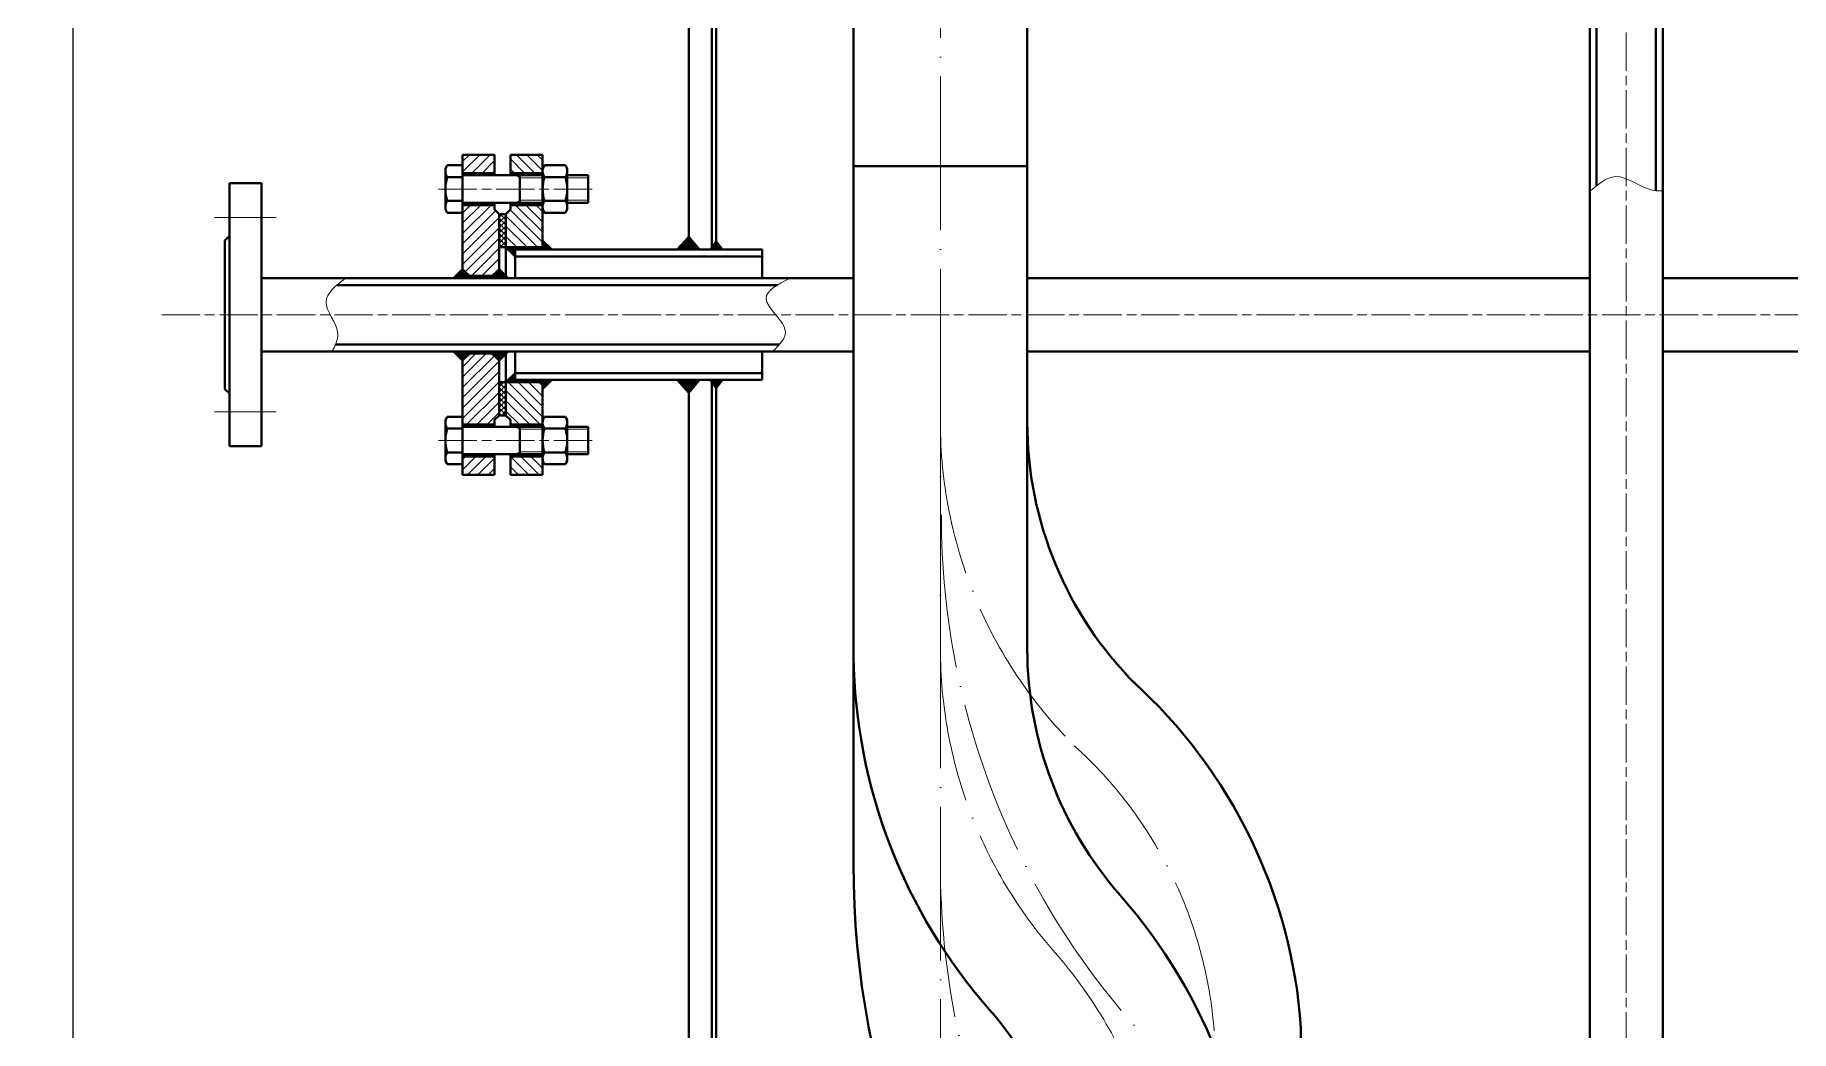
# Model space of a CAD drawing. Header units: millimetres. Extents: x 17368 to 100025, y -24769 to 12950.
# Drawn here: x 64422 to 65190, y 1827 to 2263 of the extents above; entities that cross this region are included whole.
import ezdxf

# ---------------------------------------------------------------- set-up
doc = ezdxf.new("R2010")
doc.units = ezdxf.units.MM
doc.header["$LTSCALE"] = 2.8
for name, pattern in [('ACAD_ISO04W100', [30, 24, -3, 0, -3]), ('AM_ISO08W050', [18, 12, -1.5, 3, -1.5]), ('AM_ISO08W050x2', [9, 6, -0.75, 1.5, -0.75]), ('CENTER2', [28.575, 19.05, -3.175, 3.175, -3.175])]:
    doc.linetypes.add(name, pattern=pattern)
doc.layers.get('0').update_dxf_attribs({"lineweight": 50})
doc.layers.get('Defpoints').update_dxf_attribs({"lineweight": 50})
for name, color, linetype, lineweight in [('AM_0N', 7, 'Continuous', 50), ('AM_4N', 3, 'Continuous', 15), ('AM_7N', 4, 'AM_ISO08W050', 15), ('red', 1, 'ACAD_ISO04W100', 15), ('细实线', 5, 'Continuous', 15)]:
    doc.layers.add(name, color=color, linetype=linetype, lineweight=lineweight)
doc.styles.add('仿宋体', font='', dxfattribs={"width": 0.7, "height": 3.5})
doc.styles.get('仿宋体').set_extended_font_data('FangSong_GB2312')
doc.dimstyles.new('ISO-25', dxfattribs={"dimtxt": 3.5, "dimasz": 2.5, "dimexe": 1.25, "dimexo": 0.625, "dimtad": 1, "dimdsep": 46, "dimtxsty": '仿宋体', "dimcen": 2.5, "dimadec": 0, "dimazin": 0, "dimtfac": 1, "dimtmove": 0, "dimatfit": 1, "dimfxl": 0, "dimarcsym": 0})

# ---------------------------------------------------------------- blocks, each defined once
blk = doc.blocks.new('*D1258')
at = {"layer": 'Defpoints', "color": 0}
for p in [(64336.65, 3764.21), (64832.33, 3764.21), (65063.33, -908.68)]:
    blk.add_point(p, dxfattribs=at)
at = {"layer": '细实线', "color": 0, "lineweight": -2}
for p, q in [((64831.71, 3764.21), (64335.85, 3764.21)), ((64336.65, -906.18), (64336.65, 3761.71)), ((65062.71, -908.68), (64335.85, -908.68))]:
    blk.add_line(p, q, dxfattribs=at)
at = {"layer": '细实线', "color": 0}
for points in [[(64336.23, 3761.71), (64337.06, 3761.71), (64336.65, 3764.21)], [(64336.23, -906.18), (64337.06, -906.18), (64336.65, -908.68)]]:
    blk.add_solid(points, dxfattribs=at)
at = {"layer": '细实线', "color": 0, "insert": (64334.1, 1358.41), "char_height": 3.5, "attachment_point": 5, "rotation": 90, "style": '仿宋体'}
blk.add_mtext('4672.89', dxfattribs=at)
blk = doc.blocks.new('*D1259')
at = {"layer": 'Defpoints', "color": 0, "lineweight": 15}
for p in [(64439.04, 2340.41), (64667.67, 2340.41), (64708.33, -69.59)]:
    blk.add_point(p, dxfattribs=at)
at = {"layer": '细实线', "color": 0, "lineweight": -2}
for p, q in [((64667.05, 2340.41), (64438.24, 2340.41)), ((64439.04, -67.09), (64439.04, 2337.91)), ((64707.71, -69.59), (64438.24, -69.59))]:
    blk.add_line(p, q, dxfattribs=at)
at = {"layer": '细实线', "color": 0, "lineweight": 15}
for points in [[(64438.62, 2337.91), (64439.46, 2337.91), (64439.04, 2340.41)], [(64438.62, -67.09), (64439.46, -67.09), (64439.04, -69.59)]]:
    blk.add_solid(points, dxfattribs=at)
at = {"layer": '细实线', "color": 0, "insert": (64436.49, 1135.41), "char_height": 3.5, "attachment_point": 5, "rotation": 90, "style": '仿宋体'}
blk.add_mtext('2410', dxfattribs=at)
blk = doc.blocks.new('*D1276')
at = {"layer": 'Defpoints', "color": 0, "lineweight": 15}
for p in [(64013.77, 2340.41), (64667.67, 2340.41), (65618.33, -629.98)]:
    blk.add_point(p, dxfattribs=at)
at = {"layer": '细实线', "color": 0, "lineweight": -2}
for p, q in [((64667.05, 2340.41), (64012.97, 2340.41)), ((64013.77, -627.48), (64013.77, 2337.91)), ((65617.71, -629.98), (64012.97, -629.98))]:
    blk.add_line(p, q, dxfattribs=at)
at = {"layer": '细实线', "color": 0, "lineweight": 15}
for points in [[(64013.36, 2337.91), (64014.19, 2337.91), (64013.77, 2340.41)], [(64013.36, -627.48), (64014.19, -627.48), (64013.77, -629.98)]]:
    blk.add_solid(points, dxfattribs=at)
at = {"layer": '细实线', "color": 0, "insert": (64011.22, 855.22), "char_height": 3.5, "attachment_point": 5, "rotation": 90, "style": '仿宋体'}
blk.add_mtext('2970.39', dxfattribs=at)
blk = doc.blocks.new('A$C194C15C4')
at = {"layer": 'AM_0N', "extrusion": (0, 1, 0)}
for p, q in [((9, 0), (-9, 0)), ((9, -10.8), (-9, -10.8))]:
    blk.add_line(p, q, dxfattribs=at)
at = {"layer": 'AM_0N', "extrusion": (-0.5, 0.866025, 0)}
blk.add_line((-10.39, -0.81), (-9, 0), dxfattribs=at)
at = {"layer": 'AM_0N', "extrusion": (1, 0, 0)}
for p, q in [((-10.39, -0.81), (-10.39, -9.99)), ((-5.2, -0.81), (-5.2, -9.99)), ((5.2, -0.81), (5.2, -9.99)), ((10.39, -0.81), (10.39, -9.99))]:
    blk.add_line(p, q, dxfattribs=at)
at = {"layer": 'AM_0N', "extrusion": (0.5, 0.866025, 0)}
blk.add_line((10.39, -0.81), (9, 0), dxfattribs=at)
at = {"layer": 'AM_0N'}
for p, q in [((-10.39, -9.99), (-9, -10.8)), ((10.39, -9.99), (9, -10.8))]:
    blk.add_line(p, q, dxfattribs=at)
for centre, radius, start, end in [((-7.8, -4.6), 4.6, 55.56153, 115.56153), ((0, -17.17), 17.17, 72.38303, 107.61697), ((7.8, -4.6), 4.6, 64.43847, 124.43847), ((-7.8, -6.2), 4.6, 244.43847, 304.43847), ((0, 6.37), 17.17, 252.38303, 287.61697), ((7.8, -6.2), 4.6, 235.56153, 295.56153)]:
    blk.add_arc(centre, radius, start, end, dxfattribs=at)

msp = doc.modelspace()

# ---------------------------------------------------------------- hatches: boundary and pattern name
at = {"layer": '细实线'}
h = msp.add_hatch(dxfattribs=at)
h.set_pattern_fill('ANSI31', color=256, angle=180, style=0)
h.set_pattern_definition([(225, (67103.7413, -62977.9213), (2.24506403, -2.24506403), [])])
h.paths.add_polyline_path([(64623.33118, 2070.41), (64623.33118, 2078.41), (64609.33118, 2078.40995), (64609.33118, 2070.40995)])
h.paths.add_polyline_path([(64609.33118, 2092.40995), (64623.33118, 2092.41), (64623.33118, 2094.41), (64625.33118, 2096.41), (64625.33118, 2120.41003), (64622.33127, 2123.40994), (64612.33118, 2123.40991), (64609.33118, 2120.40991)])
h.paths.add_polyline_path([(64609.33118, 2160.41009), (64612.33137, 2157.40991), (64622.33115, 2157.40994), (64625.33118, 2160.40997), (64625.33118, 2184.41), (64623.33118, 2186.41), (64623.33118, 2188.41), (64609.33118, 2188.40994)])
h.paths.add_polyline_path([(64623.33118, 2202.41), (64623.33118, 2210.41), (64609.33118, 2210.40994), (64609.33118, 2202.40994)])
at = {"layer": '细实线', "linetype": 'Continuous', "lineweight": 15}
h = msp.add_hatch(dxfattribs=at)
h.set_pattern_fill('ANSI31', color=5, angle=90, style=0)
h.set_pattern_definition([(135, (67321.657, -62917.9823), (-2.24506403, -2.24506403), [])])
h.paths.add_polyline_path([(64644.33142, 2092.40995), (64644.33142, 2110.90994), (64628.33142, 2110.91), (64628.33142, 2096.41), (64630.33142, 2094.41), (64630.33142, 2092.41)])
h.paths.add_polyline_path([(64644.33142, 2070.40995), (64644.33142, 2078.40995), (64630.33142, 2078.41), (64630.33142, 2070.41)])
h.paths.add_polyline_path([(64644.33142, 2169.90994), (64644.33142, 2188.40994), (64630.33142, 2188.41), (64630.33142, 2186.41), (64628.33142, 2184.41), (64628.33142, 2169.91)])
h.paths.add_polyline_path([(64644.33142, 2202.40994), (64644.33142, 2210.40994), (64630.33142, 2210.41), (64630.33142, 2202.41)])
h = msp.add_hatch(dxfattribs=at)
h.set_pattern_fill('ANSI37', color=5, scale=0.5, angle=90, style=0)
h.set_pattern_definition([(135, (67103.7413, -62977.9213), (-1.122532015, -1.122532015), []), (225, (67103.7413, -62977.9213), (1.122532015, -1.122532015), [])])
h.paths.add_polyline_path([(64625.33118, 2096.41), (64628.33142, 2096.41), (64628.33142, 2110.90988), (64628.33142, 2110.90988), (64628.3313, 2110.90988), (64625.33118, 2110.90988)])
h.paths.add_polyline_path([(64628.33142, 2184.41), (64625.33118, 2184.41), (64625.33118, 2169.90988), (64628.33142, 2169.90988)])
h = msp.add_hatch(dxfattribs=at)
h.set_pattern_fill('ANSI37', color=5, scale=0.1, style=0)
h.paths.add_polyline_path([(64708.3313, 2174.5419), (64703.186, 2168.91), (64713.026, 2168.91)])
h.paths.add_polyline_path([(64720.3313, 2172.5179), (64717.6199, 2168.91), (64723.0175, 2168.91)])
h.paths.add_polyline_path([(64713.026, 2111.91), (64703.186, 2111.91), (64708.3313, 2106.2781)])
h.paths.add_polyline_path([(64723.0175, 2111.91), (64717.6199, 2111.91), (64720.3313, 2108.3021)])
at = {"layer": '细实线'}
h = msp.add_hatch(dxfattribs=at)
h.set_pattern_fill('ANSI37', color=256, scale=0.1, angle=90, style=0)
h.set_pattern_definition([(135, (67103.7413, -62977.9213), (-0.224506403, -0.224506403), []), (225, (67103.7413, -62977.9213), (0.224506403, -0.224506403), [])])
h.paths.add_polyline_path([(64609.33118, 2120.40991), (64613.33118, 2124.40991), (64605.33118, 2124.40991)])
h.paths.add_polyline_path([(64609.33118, 2160.41009), (64605.33099, 2156.40991), (64613.33137, 2156.40991)])
h.paths.add_polyline_path([(64629.33149, 2156.40991), (64625.33131, 2160.41009), (64621.33112, 2156.40991)])
h.paths.add_polyline_path([(64621.33131, 2124.40991), (64625.33131, 2120.40991), (64629.33131, 2124.40991)])
h.paths.add_polyline_path([(64628.33142, 2110.91), (64632.33131, 2110.90999), (64632.33133, 2114.90991)])
h.paths.add_polyline_path([(64648.33145, 2111.90991), (64644.33142, 2111.90991), (64644.33142, 2107.90985)])
h.paths.add_polyline_path([(64648.33163, 2168.90991), (64644.33142, 2172.91015), (64644.33142, 2168.90991)])
h.paths.add_polyline_path([(64628.33154, 2169.90988), (64632.33133, 2165.91009), (64632.33131, 2169.90987)])

# ---------------------------------------------------------------- linework, layer by layer
for p, q in [((64780.35605, 1895.84956), (64780.35605, 2571.41)), ((64856.3313, 2093.3685), (64856.3313, 2571.41)), ((64708.3313, 2340.41), (64708.3313, 2174.5419)), ((64718.3313, 2335.41), (64718.3313, 2169.85662)), ((64720.3313, 2335.41), (64720.3313, 2172.5179)), ((64780.35605, 2205.41), (64856.3313, 2205.41)), ((64708.3313, 2174.5419), (64703.186, 2168.91)), ((64713.026, 2168.91), (64708.3313, 2174.5419)), ((64717.6199, 2168.91), (64720.3313, 2172.5179)), ((64720.3313, 2172.5179), (64723.0175, 2168.91)), ((64780.35605, 1990.95404), (64780.35605, 2135.4333)), ((64856.3313, 1994.17821), (64856.3313, 2135.4333)), ((64708.3313, 2106.2781), (64703.186, 2111.91)), ((64713.026, 2111.91), (64708.3313, 2106.2781)), ((64717.6199, 2111.91), (64720.3313, 2108.3021)), ((64720.3313, 2108.3021), (64723.0175, 2111.91)), ((64708.3313, 2106.2781), (64708.3313, 1725.8209)), ((64718.3313, 2110.96338), (64718.3313, 1722.87225)), ((64720.3313, 2108.3021), (64720.3313, 1725.8209)), ((64976.05272, -122.41161), (64976.05272, 1828.61261))]:
    msp.add_line(p, q)
for centre, radius, start, end in [((65018.3313, 2093.3685), 162, 180, 225), ((65019.7223, 1994.40764), 239.39116, 180.82661119, 221.30213265), ((65019.7223, 1994.40764), 163.39116, 180.07246596, 221.30213265), ((64751.43171, 1813.08387), 225.15714, 3.95473925, 47.89872007), ((65168.3313, 1900.23214), 388, 180, 222.07502205), ((64717.10203, 1728.84366), 239.22939, 0.05864926, 41.23488694), ((64717.10203, 1728.84366), 163.22939, 0.06394757, 41.23488694)]:
    msp.add_arc(centre, radius, start, end)
at = {"layer": 'AM_0N', "extrusion": (-1, 2.17352e-06, 0)}
for p, q in [((64601.83128, 2186.41008), (64601.83132, 2204.41008)), ((64609.33132, 2205.80506), (64609.33131, 2201.41006)), ((64644.33152, 2186.40999), (64644.33156, 2204.40999)), ((64655.13152, 2186.40996), (64655.13156, 2204.40996)), ((64609.33129, 2189.41006), (64609.33131, 2201.41006)), ((64609.33131, 2201.41006), (64609.33129, 2189.41006)), ((64634.33131, 2201.41001), (64634.33129, 2189.41001)), ((64664.33131, 2201.40994), (64664.33129, 2189.40994)), ((64664.33131, 2200.33641), (64664.33129, 2190.48348)), ((64664.33131, 2200.33641), (64664.33131, 2201.40994)), ((64609.33129, 2189.41006), (64609.33128, 2185.01506)), ((64664.33129, 2189.40994), (64664.33129, 2190.48348))]:
    msp.add_line(p, q, dxfattribs=at)
at = {"layer": 'AM_0N'}
for p, q in [((64602.63673, 2205.80508), (64601.83132, 2204.41008)), ((64654.32616, 2205.80497), (64655.13156, 2204.40996)), ((64602.63668, 2185.01508), (64601.83128, 2186.41008)), ((64654.32611, 2185.01497), (64655.13152, 2186.40996)), ((64602.63659, 2095.80494), (64601.83118, 2094.40994)), ((64602.63659, 2075.01494), (64601.83118, 2076.40994))]:
    msp.add_line(p, q, dxfattribs=at)
at = {"layer": 'AM_0N', "extrusion": (-2.17352e-06, -1, 0)}
for p, q in [((64602.63673, 2205.80508), (64609.33132, 2205.80506)), ((64645.13697, 2205.80499), (64654.32616, 2205.80497)), ((64602.63672, 2200.60893), (64609.33131, 2200.60891)), ((64609.33131, 2201.41006), (64637.58131, 2201.41)), ((64634.33131, 2201.41001), (64632.58131, 2201.41001)), ((64634.33131, 2201.41001), (64644.33155, 2201.40999)), ((64645.13696, 2200.60749), (64654.32615, 2200.60747)), ((64655.13155, 2201.40996), (64664.33131, 2201.40994)), ((64602.63669, 2190.21123), (64609.33129, 2190.21122)), ((64609.33129, 2189.41006), (64637.58129, 2189.41)), ((64634.33129, 2189.41001), (64632.58129, 2189.41001)), ((64634.33129, 2189.41001), (64644.33153, 2189.40999)), ((64645.13693, 2190.21249), (64654.32613, 2190.21247)), ((64655.13153, 2189.40996), (64664.33129, 2189.40994)), ((64602.63668, 2185.01508), (64609.33128, 2185.01506)), ((64645.13692, 2185.01499), (64654.32611, 2185.01497))]:
    msp.add_line(p, q, dxfattribs=at)
at = {"layer": 'AM_0N', "extrusion": (-0.866024, 0.500002, 0)}
msp.add_line((64645.13697, 2205.80499), (64644.33156, 2204.40999), dxfattribs=at)
at = {"layer": 'AM_0N', "extrusion": (-0.866026, -0.499998, 0)}
msp.add_line((64645.13692, 2185.01499), (64644.33152, 2186.40999), dxfattribs=at)
at = {"layer": 'AM_0N', "extrusion": (-1, 6.12303e-17, 0)}
for p, q in [((64601.83118, 2094.40994), (64601.83118, 2076.40994)), ((64609.33118, 2091.40994), (64609.33118, 2095.80494)), ((64609.33118, 2091.40994), (64609.33118, 2079.40994)), ((64609.33118, 2079.40994), (64609.33118, 2091.40994)), ((64634.33118, 2079.40994), (64634.33118, 2091.40994)), ((64664.33118, 2091.40994), (64664.33118, 2090.3364)), ((64664.33118, 2079.40994), (64664.33118, 2091.40994)), ((64664.33118, 2080.48347), (64664.33118, 2090.3364)), ((64609.33118, 2075.01494), (64609.33118, 2079.40994)), ((64664.33118, 2080.48347), (64664.33118, 2079.40994))]:
    msp.add_line(p, q, dxfattribs=at)
at = {"layer": 'AM_0N', "extrusion": (6.12303e-17, 1, 0)}
for p, q in [((64602.63659, 2095.80494), (64609.33118, 2095.80494)), ((64602.63659, 2090.60878), (64609.33118, 2090.60878)), ((64609.33118, 2091.40994), (64637.58118, 2091.40994)), ((64634.33118, 2091.40994), (64632.58118, 2091.40994)), ((64634.33118, 2091.40994), (64644.33142, 2091.40994)), ((64655.13142, 2091.40994), (64664.33118, 2091.40994)), ((64602.63659, 2080.21109), (64609.33118, 2080.21109)), ((64602.63659, 2075.01494), (64609.33118, 2075.01494)), ((64609.33118, 2079.40994), (64637.58118, 2079.40994)), ((64634.33118, 2079.40994), (64632.58118, 2079.40994)), ((64634.33118, 2079.40994), (64644.33142, 2079.40994)), ((64655.13142, 2079.40994), (64664.33118, 2079.40994))]:
    msp.add_line(p, q, dxfattribs=at)
at = {"layer": 'AM_0N'}
for centre, radius, start, end in [((64606.42447, 2203.20699), 4.59315, 154.44674785, 214.44674785), ((64648.92688, 2203.20623), 4.59532, 154.43834487, 214.43834487), ((64650.53624, 2203.20622), 4.59532, 325.56140606, 25.56140606), ((64619.01318, 2195.41004), 17.18188, 162.38740148, 197.61234945), ((64661.50472, 2195.40995), 17.17318, 162.38290663, 197.61684431), ((64637.95836, 2195.41), 17.17318, 342.38290663, 17.61684431), ((64606.42443, 2187.61315), 4.59315, 145.55300308, 205.55300308), ((64648.92685, 2187.61373), 4.59532, 145.56140606, 205.56140606), ((64650.5362, 2187.61372), 4.59532, 334.43834487, 34.43834487), ((64606.42433, 2093.20686), 4.59315, 154.44687238, 214.44687238), ((64619.01306, 2085.40994), 17.18188, 162.38752601, 197.61247399), ((64606.42433, 2077.61301), 4.59315, 145.55312762, 205.55312762)]:
    msp.add_arc(centre, radius, start, end, dxfattribs=at)
at = {"layer": 'AM_4N'}
for p, q in [((64634.33131, 2200.33647), (64632.58131, 2201.41001)), ((64634.33129, 2190.48355), (64632.58129, 2189.41001)), ((64634.33118, 2090.3364), (64632.58118, 2091.40994)), ((64634.33118, 2080.48347), (64632.58118, 2079.40994))]:
    msp.add_line(p, q, dxfattribs=at)
at = {"layer": 'AM_4N', "extrusion": (-2.17352e-06, -1, 0)}
for p, q in [((64634.33131, 2200.33647), (64644.33155, 2200.33645)), ((64655.13155, 2200.33643), (64664.33131, 2200.33641)), ((64634.33129, 2190.48355), (64644.33153, 2190.48353)), ((64655.13153, 2190.4835), (64664.33129, 2190.48348))]:
    msp.add_line(p, q, dxfattribs=at)
at = {"layer": 'AM_4N', "extrusion": (6.12303e-17, 1, 0)}
for p, q in [((64634.33118, 2090.3364), (64644.33142, 2090.3364)), ((64655.13142, 2090.3364), (64664.33118, 2090.3364)), ((64634.33118, 2080.48347), (64644.33142, 2080.48347)), ((64655.13142, 2080.48347), (64664.33118, 2080.48347))]:
    msp.add_line(p, q, dxfattribs=at)
at = {"layer": 'AM_7N', "linetype": 'AM_ISO08W050x2'}
for p, q in [((65118.3313, 457.8534), (65118.3313, 2625.8105)), ((64477.765, 2140.41), (65697.6735, 2140.41))]:
    msp.add_line(p, q, dxfattribs=at)
at = {"layer": 'AM_7N', "linetype": 'AM_ISO08W050x2', "extrusion": (-2.17352e-06, -1, 0)}
msp.add_line((64598.8313, 2195.41009), (64667.3816, 2195.40994), dxfattribs=at)
at = {"layer": 'AM_7N', "linetype": 'AM_ISO08W050x2', "extrusion": (6.12303e-17, 1, 0)}
msp.add_line((64598.83118, 2085.40994), (64667.38148, 2085.40994), dxfattribs=at)
at = {"layer": 'red'}
for p, q in [((64818.3313, 2093.3685), (64818.3313, 2605.41)), ((64818.3313, 1994.15293), (64818.3313, 2152.19152)), ((64818.3313, 2093.3685), (64818.3313, -353.14934))]:
    msp.add_line(p, q, dxfattribs=at)
for centre, radius, start, end in [((65018.3313, 2093.3685), 200, 180, 225), ((65156.75464, 2052.89524), 338, 180, 267.92673002), ((65019.7223, 1994.40764), 201.39116, 180.07246596, 221.30213265), ((64751.43171, 1813.08387), 187.15714, 4.33785499, 47.89872007), ((65168.3313, 1900.23214), 350, 180, 267.54596833), ((64717.10203, 1728.84366), 201.22939, 0.06394757, 41.23488694)]:
    msp.add_arc(centre, radius, start, end, dxfattribs=at)
at = {"layer": '细实线', "color": 7, "linetype": 'Continuous', "lineweight": 50}
for p, q in [((65102.33121, 2589.41), (65102.33121, 480.41)), ((65134.33121, 2589.41), (65134.33121, 480.41)), ((65105.33121, 2528.1765), (65105.33121, 2196.83522)), ((65131.33121, 2528.18318), (65131.33121, 2194.6385)), ((64623.33118, 2210.41), (64609.33118, 2210.40994)), ((64609.33118, 2210.40994), (64609.33118, 2160.41009)), ((64623.33118, 2210.41), (64623.33118, 2201.41003)), ((64630.33142, 2210.41), (64644.33142, 2210.40994)), ((64630.33142, 2210.41), (64630.33142, 2201.41002)), ((64644.33142, 2210.40994), (64644.33142, 2168.90991)), ((64507.33137, 2197.91), (64521.33137, 2197.90994)), ((64507.33137, 2197.91), (64507.33137, 2140.40996)), ((64521.33137, 2197.90994), (64521.33137, 2082.90995)), ((64623.33118, 2202.41), (64609.33118, 2202.40994)), ((64630.33142, 2202.41), (64644.33142, 2202.40994)), ((64623.33118, 2189.41003), (64623.33118, 2186.41)), ((64630.33142, 2189.41002), (64630.33142, 2186.41)), ((64623.33118, 2188.41), (64609.33118, 2188.40994)), ((64625.33118, 2184.41), (64623.33118, 2186.41)), ((64625.33118, 2184.41), (64628.33142, 2184.41)), ((64625.33118, 2184.41), (64625.33118, 2160.40997)), ((64628.33142, 2184.41), (64630.33142, 2186.41)), ((64628.33142, 2184.41), (64628.33142, 2157.40998)), ((64630.33142, 2188.41), (64644.33142, 2188.40994)), ((64505.33137, 2172.91), (64507.33137, 2174.91)), ((64505.33137, 2172.91), (64505.33137, 2107.91)), ((64625.33133, 2169.90988), (64628.3313, 2169.90988)), ((64628.3313, 2169.91012), (64632.33133, 2165.91009)), ((64628.3313, 2169.90988), (64644.33142, 2169.90982)), ((64628.33142, 2169.91), (64644.33142, 2169.90994)), ((64740.3313, 2165.91), (64632.3313, 2165.91)), ((64632.33136, 2156.41009), (64632.33131, 2169.91013)), ((64740.3313, 2168.91), (64632.33131, 2168.91)), ((64644.33142, 2172.91015), (64648.33143, 2168.91011)), ((64740.3313, 2168.91), (64740.3313, 2156.41)), ((64609.33118, 2160.41009), (64605.33118, 2156.41009)), ((64609.33118, 2160.41009), (64613.33118, 2156.41009)), ((64625.33131, 2160.41009), (64621.33131, 2156.41009)), ((64625.33131, 2160.41009), (64629.33131, 2156.41009)), ((64780.35605, 2156.41), (64521.33137, 2156.41)), ((64747.05103, 2153.41), (64554.41857, 2153.41)), ((64622.33115, 2157.40994), (64612.33137, 2157.40991)), ((65102.33121, 2156.41), (64856.3313, 2156.41)), ((65655.8313, 2156.41), (65134.33121, 2156.41)), ((64507.33137, 2082.91), (64507.33137, 2140.40996)), ((64747.91167, 2127.41), (64553.76002, 2127.41)), ((64780.35605, 2124.41), (64521.33137, 2124.41)), ((64609.33118, 2120.40991), (64605.33118, 2124.40991)), ((64609.33118, 2120.40991), (64613.33118, 2124.40991)), ((64609.33118, 2120.40991), (64609.33118, 2070.40995)), ((64622.33127, 2123.40994), (64612.33118, 2123.40991)), ((64625.33131, 2120.40991), (64621.33131, 2124.40991)), ((64625.33118, 2120.41003), (64625.33118, 2096.41)), ((64625.33131, 2120.40991), (64629.33131, 2124.40991)), ((64628.33142, 2123.41002), (64628.33142, 2096.41)), ((64632.33136, 2124.40991), (64632.33131, 2110.90987)), ((64740.3313, 2111.91), (64740.3313, 2124.41)), ((65102.33121, 2124.41), (64856.3313, 2124.41)), ((65655.8313, 2124.41), (65134.33121, 2124.41)), ((64628.3313, 2110.90988), (64632.33133, 2114.90991)), ((64740.3313, 2114.91), (64632.3313, 2114.91)), ((64740.3313, 2111.91), (64632.33131, 2111.91)), ((64644.33142, 2111.90991), (64644.33142, 2070.40995)), ((64644.33142, 2107.90985), (64648.33143, 2111.90989)), ((64505.33137, 2107.91), (64507.33137, 2105.91)), ((64628.3313, 2110.90988), (64625.3313, 2110.90988)), ((64628.3313, 2110.90988), (64644.33142, 2110.90982)), ((64628.33142, 2110.91), (64644.33142, 2110.90994)), ((64623.33118, 2092.41), (64609.33118, 2092.40995)), ((64625.33118, 2096.41), (64623.33118, 2094.41)), ((64623.33118, 2091.40994), (64623.33118, 2094.41)), ((64625.33118, 2096.41), (64628.33142, 2096.41)), ((64628.33142, 2096.41), (64630.33142, 2094.41)), ((64630.33142, 2091.40994), (64630.33142, 2094.41)), ((64630.33142, 2092.41), (64644.33142, 2092.40995)), ((64507.33137, 2082.91), (64521.33137, 2082.90995)), ((64623.33118, 2078.41), (64609.33118, 2078.40995)), ((64623.33118, 2070.41), (64623.33118, 2079.40994)), ((64630.33142, 2070.41), (64630.33142, 2079.40994)), ((64630.33142, 2078.41), (64644.33142, 2078.40995)), ((64623.33118, 2070.41), (64609.33118, 2070.40995)), ((64630.33142, 2070.41), (64644.33142, 2070.40995))]:
    msp.add_line(p, q, dxfattribs=at)
at = {"layer": '细实线', "color": 1, "linetype": 'CENTER2', "lineweight": 15}
for p, q in [((64500.83137, 2182.90997), (64527.83137, 2182.90992)), ((64500.83137, 2097.90998), (64527.83137, 2097.90992))]:
    msp.add_line(p, q, dxfattribs=at)
at = {"layer": '细实线'}
msp.add_spline([(65102.33121, 2194.3386), (65113.58312, 2200.83489), (65131.33121, 2194.6385), (65134.33121, 2194.6385)], degree=3, dxfattribs=at)
at = {"layer": '细实线', "color": 5, "linetype": 'Continuous', "lineweight": 15}
for points in [[(64558.2253, 2156.41), (64549.6117, 2146.14471), (64554.76509, 2131.98591), (64552.3338, 2124.41)], [(64752.6367, 2156.41), (64742.08512, 2147.55617), (64750.57264, 2132.85536), (64744.9597, 2124.41)]]:
    msp.add_spline(points, degree=3, dxfattribs=at)

# ---------------------------------------------------------------- block references
at = {"layer": '细实线', "rotation": 90}
msp.add_blockref('A$C194C15C4', (64644.33142, 2085.40994), dxfattribs=at)

# ---------------------------------------------------------------- dimensions: what is measured, and where the dimension line sits
at = {"layer": '细实线'}
dim = msp.add_linear_dim(base=(64336.64582, 3764.21), p1=(65063.3313, -908.68015), p2=(64832.3313, 3764.21), angle=90, dimstyle='ISO-25', override={"dimexe": 0.8, "dimgap": 0.8}, dxfattribs=at)
dim.commit()
dim.dimension.update_dxf_attribs({"geometry": '*D1258', "text_midpoint": (64336.64582, 1358.40876), "dimtype": 160})
for base, p1, picture, middle in [((64013.7733, 2340.41), (65618.3313, -629.97756), '*D1276', (64011.2233, 855.21622)), ((64439.0392, 2340.41), (64708.3313, -69.59), '*D1259', (64436.4892, 1135.41))]:
    dim = msp.add_linear_dim(base=base, p1=p1, p2=(64667.6721, 2340.41), angle=90, dimstyle='ISO-25', override={"dimexe": 0.8, "dimgap": 0.8}, dxfattribs=at)
    dim.commit()
    dim.dimension.update_dxf_attribs({"geometry": picture, "text_midpoint": middle})

doc.saveas('drawing.dxf')
